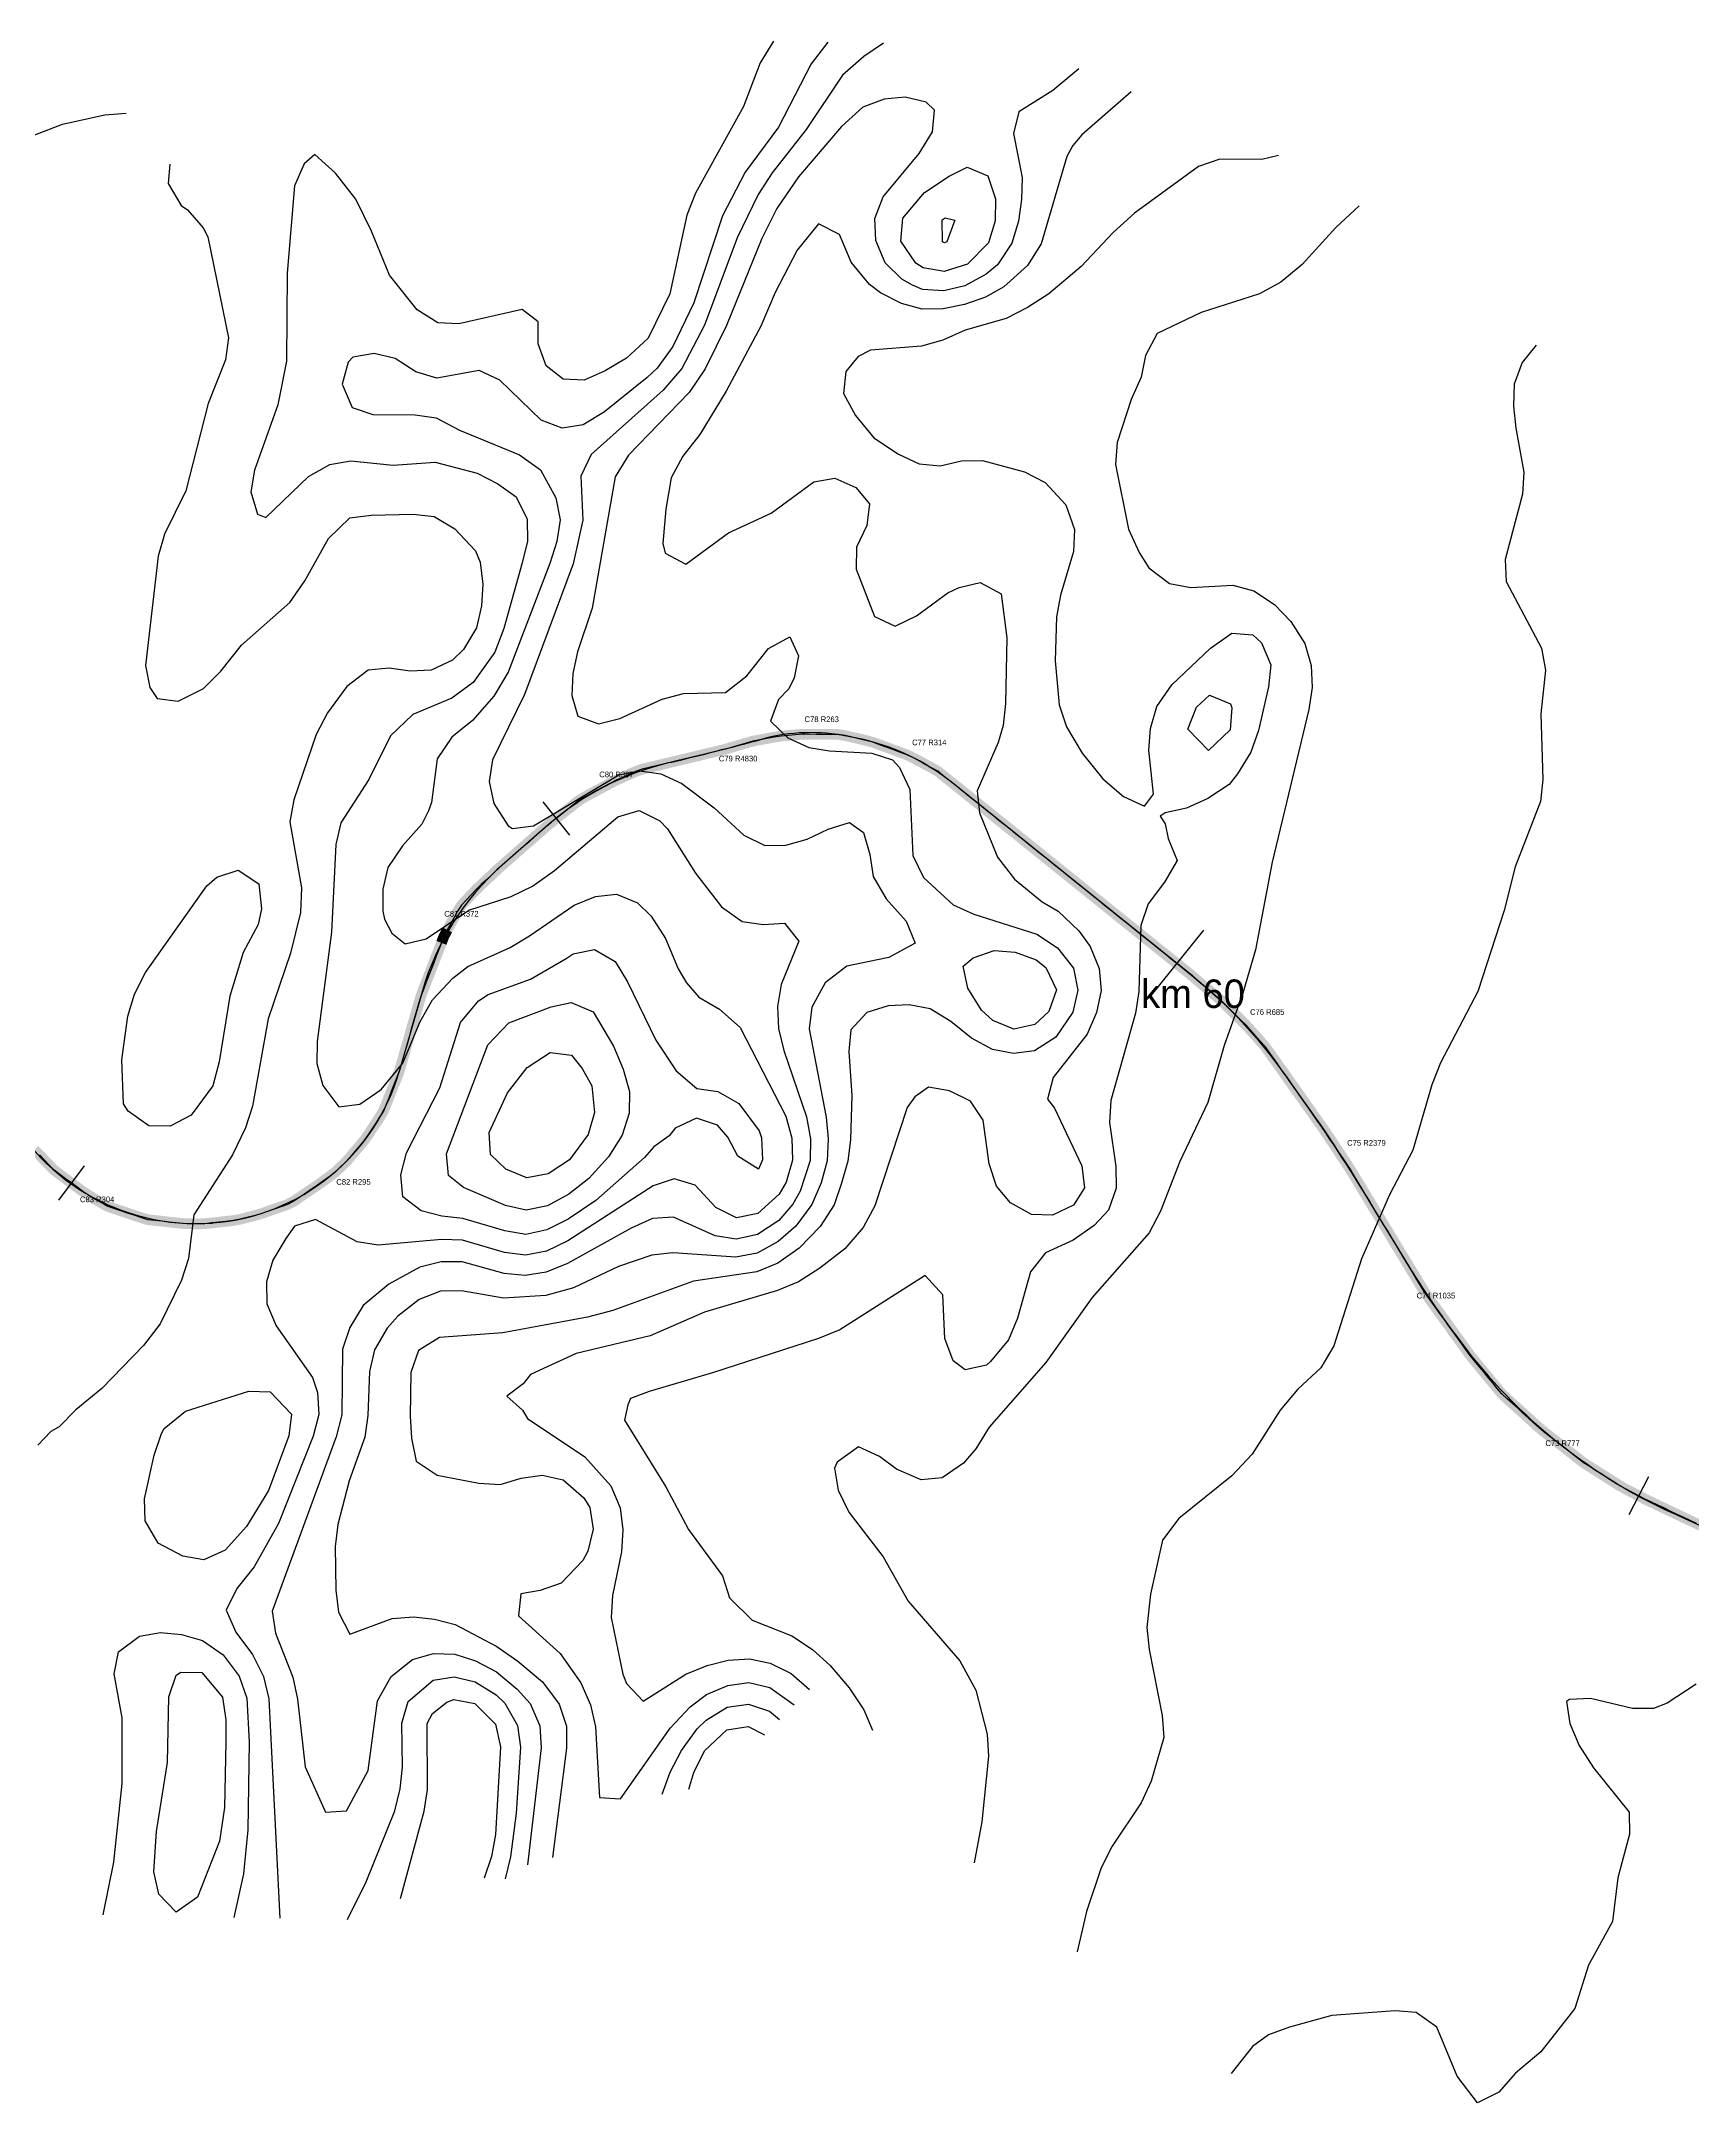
# Model space of a CAD drawing. Header units: metres. Extents: x 697254 to 930473, y 8023396 to 8227001.
# Drawn here: x 881011 to 883329, y 8054733 to 8057627 of the extents above; entities that cross this region are included whole.
import ezdxf

# ---------------------------------------------------------------- set-up
doc = ezdxf.new("R2010")
doc.units = ezdxf.units.M
for name, color, linetype in [('ALIGNMENT_FITTED', 4, 'Continuous'), ('CENTRELINE', 7, 'Continuous'), ('CHAINAGE', 7, 'Continuous'), ('CONTOUR_10M', 33, 'Continuous'), ('CONTOUR_INDEX_50M', 34, 'Continuous'), ('CURVE_LABELS', 4, 'Continuous'), ('GRADE_0-4', 3, 'Continuous'), ('GRADE_4-6', 2, 'Continuous'), ('GRADE_6-8', 30, 'Continuous')]:
    doc.layers.add(name, color=color, linetype=linetype)

msp = doc.modelspace()

# ---------------------------------------------------------------- linework, layer by layer
at = {"layer": 'ALIGNMENT_FITTED'}
for p, q in [((882155.7, 8056648.2), (882143.4, 8056650.7)), ((881893.9, 8056614.2), (881891.1, 8056613.5)), ((882626.9, 8056314), (882290.3, 8056585)), ((881721.9, 8056525.9), (881657.9, 8056469.8)), ((881546, 8056293.5), (881513.4, 8056180.5)), ((882783.5, 8056137.8), (882756.5, 8056176)), ((882931.4, 8055905.1), (882876.2, 8055996.3)), ((882994.6, 8055811.9), (882977.3, 8055835.8)), ((883971.7, 8055252.4), (883300.9, 8055560.1))]:
    msp.add_line(p, q, dxfattribs=at)
for centre, radius, start, end in [((880767.7, 8061310.6), 4829.6, -76.5157, -74.9399), ((882091, 8056392.7), 263.3, 78.5336, 105.0601), ((882093.3, 8056340.4), 314.1, 51.1549, 78.5336), ((881983.6, 8056227.6), 396.8, 103.4843, 131.2712), ((881903, 8056190.5), 371.6, 131.2712, 163.9148), ((882197.2, 8055780.4), 685, 35.274, 51.1549), ((881229.6, 8056262.3), 295.4, -85.7775, -16.0852), ((881228.9, 8056271.2), 304.4, -155.7734, -85.7775), ((880841.3, 8054763.9), 2379, 31.2002, 35.274), ((883817, 8056441.4), 1035.3, -148.7998, -144.1973), ((883625, 8056266.6), 777.3, -144.1973, -114.6406)]:
    msp.add_arc(centre, radius, start, end, dxfattribs=at)
at = {"layer": 'CENTRELINE'}
msp.add_polyline3d([(883334, 8055545.6, 1424.1), (883325, 8055549.9, 1423.5), (883315.9, 8055554.2, 1423), (883306.9, 8055558.5, 1422.6), (883297.8, 8055562.8, 1422.9), (883288.8, 8055567.1, 1423), (883279.7, 8055571.4, 1423.1), (883270.7, 8055575.7, 1423.3), (883261.6, 8055580, 1423.5), (883252.8, 8055584.6, 1423.6), (883243.9, 8055589.3, 1423.6), (883235, 8055593.9, 1423.5), (883226.3, 8055598.8, 1423.3), (883217.8, 8055604.2, 1423), (883209.4, 8055609.5, 1423.1), (883200.9, 8055614.9, 1423.2), (883192.4, 8055620.2, 1423.4), (883184, 8055625.6, 1423.4), (883175.5, 8055631, 1423.5), (883167.7, 8055637.1, 1423.4), (883159.8, 8055643.3, 1423.4), (883151.9, 8055649.5, 1423.4), (883144, 8055655.7, 1423.6), (883136.1, 8055661.8, 1423.9), (883128.2, 8055668, 1424), (883120.3, 8055674.2, 1424), (883112.7, 8055680.6, 1424), (883105.2, 8055687.3, 1424.2), (883097.8, 8055694, 1424.4), (883090.4, 8055700.8, 1424.4), (883083, 8055707.5, 1424.4), (883075.5, 8055714.2, 1424.5), (883068.1, 8055720.9, 1424.6), (883060.8, 8055727.7, 1424.8), (883054.4, 8055735.4, 1424.9), (883048, 8055743.2, 1425), (883041.7, 8055750.9, 1425.1), (883035.3, 8055758.6, 1425.2), (883028.9, 8055766.4, 1425.3), (883022.6, 8055774.1, 1425.4), (883016.2, 8055781.8, 1425.5), (883010.4, 8055790, 1425.7), (883004.5, 8055798.1, 1426), (882998.7, 8055806.2, 1426.2), (882992.8, 8055814.3, 1426.5), (882987, 8055822.5, 1426.7), (882981.1, 8055830.6, 1426.7), (882975.2, 8055838.7, 1426.8), (882969.4, 8055846.8, 1426.9), (882963.5, 8055854.9, 1427), (882957.7, 8055863.1, 1427.2), (882951.9, 8055871.3, 1427.5), (882946.8, 8055879.8, 1427.8), (882941.6, 8055888.4, 1428.1), (882936.4, 8055897, 1428.3), (882931.2, 8055905.5, 1428.4), (882926, 8055914.1, 1428.6), (882920.8, 8055922.7, 1428.8), (882915.6, 8055931.2, 1429), (882910.4, 8055939.8, 1429.2), (882905.3, 8055948.4, 1429.4), (882900.1, 8055956.9, 1429.6), (882894.9, 8055965.5, 1429.8), (882889.7, 8055974.1, 1430.1), (882884.5, 8055982.6, 1430.4), (882879.3, 8055991.2, 1430.4), (882874.1, 8055999.8, 1430.4), (882868.9, 8056008.3, 1430.5), (882863.8, 8056016.9, 1430.7), (882858.6, 8056025.5, 1431), (882853.4, 8056034, 1431.2), (882848.2, 8056042.6, 1431.4), (882842.8, 8056051, 1431.7), (882837.2, 8056059.4, 1432), (882831.7, 8056067.7, 1432.5), (882826.2, 8056076.1, 1432.9), (882820.7, 8056084.4, 1433.1), (882815.1, 8056092.8, 1433.3), (882809.5, 8056101, 1433.4), (882803.7, 8056109.2, 1433.6), (882797.9, 8056117.4, 1433.8), (882792.2, 8056125.6, 1434), (882786.4, 8056133.7, 1434.1), (882780.6, 8056141.9, 1434.5), (882774.8, 8056150.1, 1434.8), (882769, 8056158.3, 1435), (882763.2, 8056166.4, 1435.3), (882757.5, 8056174.6, 1435.7), (882751.7, 8056182.8, 1436), (882745.9, 8056191, 1436.4), (882740.1, 8056199.1, 1436.8), (882734.3, 8056207.3, 1437.1), (882728.5, 8056215.5, 1437.4), (882721.8, 8056222.9, 1437.9), (882715.2, 8056230.4, 1438.3), (882708.5, 8056237.9, 1438.8), (882701.8, 8056245.3, 1439.2), (882694.7, 8056252.4, 1439.6), (882687.6, 8056259.5, 1440), (882680.5, 8056266.5, 1440.5), (882673.4, 8056273.6, 1441), (882666.2, 8056280.5, 1441.5), (882658.5, 8056287, 1442), (882650.9, 8056293.4, 1442.5), (882643.2, 8056299.9, 1443), (882635.6, 8056306.4, 1443.5), (882628, 8056312.9, 1444.1), (882620.3, 8056319.3, 1444.9), (882612.5, 8056325.6, 1445.6), (882604.7, 8056331.8, 1446.1), (882596.9, 8056338.1, 1446.6), (882589.1, 8056344.4, 1447.1), (882581.3, 8056350.7, 1447.6), (882573.5, 8056357, 1448.2), (882565.7, 8056363.2, 1448.7), (882557.9, 8056369.5, 1449.2), (882550.1, 8056375.8, 1449.7), (882542.3, 8056382.1, 1450.3), (882534.5, 8056388.4, 1450.8), (882526.7, 8056394.6, 1451.4), (882518.9, 8056400.9, 1451.9), (882511.1, 8056407.2, 1452.4), (882503.3, 8056413.5, 1452.8), (882495.5, 8056419.8, 1453.2), (882487.7, 8056426, 1453.6), (882479.9, 8056432.3, 1454), (882472.1, 8056438.6, 1454.2), (882464.3, 8056444.9, 1454.5), (882456.5, 8056451.2, 1454.9), (882448.7, 8056457.5, 1455.2), (882440.9, 8056463.7, 1455.5), (882433.1, 8056470, 1455.7), (882425.3, 8056476.3, 1456), (882417.5, 8056482.6, 1456.2), (882409.7, 8056488.9, 1456.4), (882401.9, 8056495.1, 1456.7), (882394.1, 8056501.4, 1456.9), (882386.3, 8056507.7, 1457.2), (882378.5, 8056514, 1457.5), (882370.7, 8056520.3, 1457.8), (882362.9, 8056526.5, 1458), (882355.1, 8056532.8, 1458.3), (882347.3, 8056539.1, 1458.5), (882339.5, 8056545.4, 1458.9), (882331.7, 8056551.7, 1459.3), (882323.9, 8056557.9, 1459.6), (882316.1, 8056564.2, 1460), (882308.3, 8056570.5, 1460.5), (882300.5, 8056576.8, 1461.1), (882292.7, 8056583, 1461.7), (882284.8, 8056589.3, 1462.3), (882277, 8056595.5, 1462.8), (882269.2, 8056601.8, 1463.3), (882260.5, 8056606.8, 1464.3), (882251.7, 8056611.5, 1465.6), (882242.9, 8056616.2, 1466.6), (882234, 8056620.9, 1467.3), (882225, 8056625.2, 1467.7), (882215.6, 8056628.6, 1468.1), (882206.2, 8056632.1, 1468.3), (882196.8, 8056635.6, 1467.8), (882187.4, 8056639, 1467.4), (882178, 8056642.5, 1467.5), (882168.4, 8056645.1, 1467.6), (882158.6, 8056647.4, 1467.7), (882148.9, 8056649.6, 1467.8), (882139.1, 8056651.9, 1467.9), (882129.3, 8056653.4, 1468.1), (882119.2, 8056653.5, 1468.4), (882109.2, 8056653.6, 1468.5), (882099.2, 8056653.6, 1468.5), (882089.2, 8056653.7, 1468.6), (882079.2, 8056653.8, 1468.9), (882069.2, 8056652.9, 1469.3), (882059.2, 8056652, 1469.7), (882049.3, 8056651.1, 1469.8), (882039.4, 8056649.5, 1470), (882029.5, 8056647.7, 1470), (882019.7, 8056645.9, 1470.2), (882009.8, 8056644.1, 1470.3), (882000.2, 8056641.3, 1470.5), (881990.6, 8056638.5, 1471), (881981, 8056635.7, 1471.6), (881971.4, 8056632.9, 1472.2), (881961.7, 8056630.4, 1472.6), (881951.9, 8056628.1, 1473.1), (881942.2, 8056625.8, 1473.7), (881932.5, 8056623.4, 1474.3), (881922.7, 8056621.1, 1474.9), (881913, 8056618.8, 1475.5), (881903.2, 8056616.4, 1475.8), (881893.5, 8056614.1, 1476), (881883.8, 8056611.8, 1476.4), (881874, 8056609.4, 1477.2), (881864.3, 8056607.1, 1478.1), (881854.5, 8056604.7, 1479.1), (881845.2, 8056601.4, 1480.1), (881836, 8056597.3, 1480.8), (881826.9, 8056593.2, 1481.4), (881817.8, 8056589.1, 1481.5), (881808.8, 8056584.6, 1481.2), (881800, 8056579.8, 1480.9), (881791.2, 8056575.1, 1480.8), (881782.4, 8056570.3, 1480.7), (881773.6, 8056565.6, 1480.3), (881765, 8056560.4, 1479.6), (881757.2, 8056554.1, 1479.6), (881749.4, 8056547.9, 1479.9), (881741.5, 8056541.7, 1479.8), (881733.7, 8056535.5, 1479.3), (881725.8, 8056529.2, 1479.3), (881718.2, 8056522.7, 1479.7), (881710.7, 8056516.1, 1480.2), (881703.2, 8056509.5, 1480.4), (881695.7, 8056502.9, 1480.6), (881688.1, 8056496.3, 1480.7), (881680.6, 8056489.7, 1481.1), (881673.1, 8056483.1, 1481.5), (881665.6, 8056476.5, 1482.2), (881658, 8056469.9, 1482.9), (881650.5, 8056463.2, 1483.6), (881643.3, 8056456.3, 1484.5), (881636, 8056449.4, 1485.5), (881628.7, 8056442.6, 1486.4), (881621.5, 8056435.7, 1486.8), (881614.6, 8056428.4, 1487.6), (881607.7, 8056421.1, 1488.6), (881600.9, 8056413.8, 1489.2), (881595.4, 8056405.4, 1489.6), (881590.6, 8056396.7, 1489.5), (881585.8, 8056387.9, 1489), (881580.9, 8056379.1, 1488.5), (881576.3, 8056370.3, 1489), (881572.7, 8056360.9, 1490.2), (881569.1, 8056351.6, 1491.1), (881565.5, 8056342.3, 1491.9), (881561.9, 8056332.9, 1492.4), (881558.3, 8056323.6, 1492.7), (881554.7, 8056314.2, 1492.8), (881551, 8056304.9, 1493.7), (881547.4, 8056295.5, 1495.3), (881543.9, 8056286.2, 1496.8), (881541.1, 8056276.5, 1497.7), (881538.4, 8056266.9, 1497.8), (881535.6, 8056257.3, 1497.8), (881532.8, 8056247.7, 1497.8), (881530, 8056238.1, 1497.8), (881527.3, 8056228.4, 1497.9), (881524.5, 8056218.8, 1498), (881521.7, 8056209.2, 1498), (881519, 8056199.6, 1498.1), (881516.2, 8056190, 1498.5), (881513.4, 8056180.3, 1499), (881509.8, 8056171, 1499.4), (881506.1, 8056161.7, 1499.9), (881502.4, 8056152.4, 1500.4), (881498.7, 8056143.1, 1500.8), (881495, 8056133.8, 1501), (881491.2, 8056124.5, 1501.3), (881486, 8056116, 1501.8), (881480.5, 8056107.6, 1502.3), (881475, 8056099.3, 1502.6), (881469.5, 8056090.9, 1502.3), (881463.7, 8056082.8, 1501.9), (881457.2, 8056075.1, 1501.5), (881450.7, 8056067.5, 1501.3), (881444.3, 8056059.8, 1501.5), (881437.6, 8056052.4, 1501.5), (881430.3, 8056045.5, 1501.4), (881423.1, 8056038.6, 1501.4), (881415.2, 8056032.5, 1501.4), (881407.1, 8056026.6, 1501.3), (881398.9, 8056020.8, 1500.9), (881390.6, 8056015.2, 1500.7), (881382.3, 8056009.6, 1500.8), (881374, 8056003.9, 1500.7), (881365.8, 8055998.3, 1500.6), (881356.9, 8055993.7, 1501.2), (881347.5, 8055990.4, 1502), (881338, 8055987.1, 1502.7), (881328.6, 8055983.8, 1503.2), (881319.1, 8055980.4, 1503.7), (881309.5, 8055977.8, 1504.1), (881299.8, 8055975.3, 1504.8), (881290.1, 8055972.8, 1505.4), (881280.3, 8055971, 1506.2), (881270.3, 8055969.9, 1506.8), (881260.4, 8055968.8, 1507.5), (881250.4, 8055967.7, 1508.2), (881240.5, 8055966.6, 1508.8), (881230.5, 8055966.3, 1509.3), (881220.5, 8055966.6, 1509.8), (881210.5, 8055966.9, 1510.3), (881200.5, 8055967.9, 1510.7), (881190.5, 8055969, 1511.2), (881180.6, 8055970.1, 1511.5), (881170.6, 8055971.2, 1511.9), (881160.7, 8055972.3, 1512.2), (881151.1, 8055975.2, 1512.5), (881141.6, 8055978.4, 1513), (881132.1, 8055981.5, 1513.6), (881122.7, 8055984.7, 1514.5), (881113.2, 8055987.9, 1515.3), (881103.7, 8055991.2, 1515.9), (881095, 8055996.2, 1516.1), (881086.4, 8056001.3, 1516.1), (881077.7, 8056006.3, 1516), (881069.4, 8056011.9, 1515.8), (881061.4, 8056017.9, 1516.4), (881053.4, 8056023.8, 1516.8), (881045.3, 8056029.8, 1516.9), (881037.3, 8056035.8, 1516.8), (881029.3, 8056041.8, 1516.9), (881022.3, 8056048.9, 1517), (881015.4, 8056056.2, 1516.6), (881008.5, 8056063.4, 1515.9)], dxfattribs=at)
at = {"layer": 'CHAINAGE'}
for p, q in [((881715, 8056559), (881752.3, 8056512)), ((882642.3, 8056378.6), (882567, 8056285.1)), ((881071.3, 8056047.9), (881035.4, 8055999.8)), ((883266.7, 8055611.2), (883238.8, 8055558.1))]:
    msp.add_line(p, q, dxfattribs=at)
at = {"layer": 'CONTOUR_10M'}
for points, elevation in [([(882114.8, 8057625.2), (882091.7, 8057594.8), (882045.5, 8057506), (881998.8, 8057442.6), (881966.9, 8057381.6), (881926.7, 8057259.2), (881897.5, 8057198.2), (881875.3, 8057167.8), (881861.6, 8057154.6), (881801.6, 8057106.3), (881771.7, 8057088.3), (881742.1, 8057083.6), (881712.8, 8057094.5), (881654.8, 8057150.9), (881625.5, 8057164.5), (881566.2, 8057153.6), (881536.8, 8057162.5), (881507.6, 8057181.2), (881478.2, 8057188.4), (881448.6, 8057183), (881441.9, 8057176), (881433.5, 8057145.4), (881447.3, 8057112.2), (881476.6, 8057102.8), (881535.7, 8057102.3), (881565.1, 8057097.7), (881598.3, 8057080.7), (881682.3, 8057046.1), (881711.5, 8057024.9), (881733.2, 8056985.8), (881739.2, 8056954.9), (881734.8, 8056924.1), (881724.8, 8056893.5), (881666.2, 8056740.7), (881646.4, 8056707), (881616.2, 8056672.9), (881587.5, 8056649.8), (881566.8, 8056619.4), (881558.7, 8056558), (881554.7, 8056546.1), (881545.4, 8056527.4), (881517.9, 8056497.2), (881497.6, 8056466.8), (881490.3, 8056436.1), (881490.7, 8056405.3), (881492.8, 8056394.3), (881503.1, 8056374.3), (881521.6, 8056359.6), (881551.3, 8056366.5), (881611.1, 8056406.8), (881670.6, 8056425.9), (881700.4, 8056440.6), (881731.2, 8056462.3), (881820.4, 8056538), (881850.1, 8056546.8), (881879.4, 8056532.1), (881890.1, 8056520.9), (881929.3, 8056458.6), (881965.7, 8056411.7), (881994.9, 8056390.9), (882024.3, 8056386.9), (882053.9, 8056388.5), (882074.2, 8056363.5), (882049.4, 8056302.4), (882044.1, 8056271.7), (882045.8, 8056240.8), (882053.3, 8056209.9), (882084.9, 8056116.9), (882090.5, 8056086), (882090.1, 8056055.2), (882076.3, 8056012.2), (882066, 8055994.1), (882046, 8055971), (882016.1, 8055951.3), (881986.4, 8055945), (881956.9, 8055949.4), (881898.4, 8055975.8), (881868.8, 8055973.8), (881839, 8055960.4), (881749.4, 8055910.7), (881719.7, 8055898.5), (881690, 8055893.9), (881660.6, 8055896.7), (881601.8, 8055912.9), (881572.3, 8055913.1), (881542.6, 8055905.6), (881498.8, 8055881.7), (881463, 8055851.6), (881444.2, 8055821.1), (881433.8, 8055790.6), (881432.8, 8055698.2), (881425, 8055667.6), (881335.4, 8055422.9), (881340, 8055392), (881364.2, 8055330), (881370.6, 8055299.1), (881381.6, 8055204), (881409.9, 8055140.5), (881439.5, 8055142.4), (881470.1, 8055198.9), (881483, 8055297), (881502.2, 8055330.8), (881532.1, 8055354.9), (881561.8, 8055363.4), (881591.4, 8055362.2), (881620.7, 8055353), (881650, 8055337.6), (881679, 8055313.3), (881697.3, 8055292.9), (881710.9, 8055261.8), (881712.9, 8055231), (881693.7, 8055066.8)], 1490), ([(882193.1, 8057623.7), (882165.6, 8057605.2), (882135.5, 8057578.8), (882084.7, 8057502.6), (882036.9, 8057441.9), (882017.3, 8057411.5), (881987.5, 8057350.4), (881941.8, 8057228.1), (881910.1, 8057167.2), (881883.9, 8057136.9), (881782.9, 8057046.4), (881768.5, 8057015.9), (881771, 8056954.3), (881757.7, 8056892.9), (881689.4, 8056709.5), (881644.3, 8056617.9), (881639.9, 8056587.2), (881646.2, 8056556.3), (881666.4, 8056525.2), (881672.4, 8056521.2), (881702, 8056525.3), (881821.5, 8056596.7), (881851.2, 8056602.2), (881880.6, 8056598.1), (881909.9, 8056584.5), (881955.6, 8056550.5), (881997.1, 8056512.2), (882026.4, 8056497.7), (882056, 8056498.2), (882085.7, 8056506.6), (882115.5, 8056520.5), (882145.2, 8056529.9), (882164.9, 8056515.7), (882173.9, 8056484.7), (882178.7, 8056453.9), (882196.7, 8056422.7), (882225, 8056391.4), (882237.5, 8056360.4), (882200.7, 8056340.4), (882141.4, 8056328.2), (882111.4, 8056304.8), (882092.3, 8056270.7), (882088.7, 8056240), (882112.7, 8056116.4), (882115.5, 8056085.6), (882113.8, 8056054.8), (882105.5, 8056024.2), (882092.7, 8055993.6), (882070.1, 8055963.2), (882045.4, 8055941.6), (882015.6, 8055925.5), (881985.9, 8055919.6), (881897.4, 8055925.6), (881867.8, 8055922.7), (881821.4, 8055906.4), (881758.2, 8055876.8), (881719.1, 8055865.8), (881659.9, 8055862), (881601, 8055872.6), (881571.5, 8055872), (881541.7, 8055860.3), (881511.7, 8055837), (881496.5, 8055820.2), (881479, 8055789.7), (881471.6, 8055759), (881469.6, 8055697.5), (881465.1, 8055666.8), (881443.2, 8055605.6), (881427.3, 8055544.3), (881423.8, 8055513.6), (881424.3, 8055452), (881428.2, 8055421.2), (881444.2, 8055390.3), (881503.7, 8055412.3), (881533.3, 8055414.6), (881562.8, 8055411.5), (881592.1, 8055403.8), (881650.6, 8055373.2), (881679.8, 8055352.6), (881714.4, 8055323.4), (881737.7, 8055292.3), (881748.1, 8055261.1), (881748.1, 8055230.3), (881728.6, 8055076.8)], 1480), ([(882467, 8057587.7), (882430.5, 8057557.5), (882383.1, 8057527.7), (882375.3, 8057497.1), (882387.5, 8057435.2), (882386.9, 8057404.5), (882382.4, 8057373.8), (882372.9, 8057343.1), (882352.9, 8057312.7), (882337, 8057299.7), (882307.2, 8057283.4), (882277.5, 8057276.3), (882248, 8057278.3), (882233.8, 8057284.2), (882218.7, 8057292.6), (882195.4, 8057315.7), (882182.2, 8057346.8), (882181.1, 8057377.6), (882192.5, 8057408.1), (882243.2, 8057468.8), (882261.9, 8057499.2), (882264.4, 8057530), (882253, 8057541.2), (882223.6, 8057548.1), (882194, 8057545.4), (882164.2, 8057533.9), (882134.2, 8057506.9), (882073.7, 8057436.3), (882043.4, 8057391.9), (882022.3, 8057349.8), (881972.7, 8057227.6), (881942.9, 8057166.5), (881920.3, 8057133.3), (881835.4, 8057045.4), (881816.4, 8057015), (881784, 8056830.8), (881763.8, 8056769.6), (881757, 8056739), (881755.7, 8056708.2), (881764, 8056679.1), (881793.3, 8056668.4), (881823, 8056676), (881882.6, 8056702.8), (881912.3, 8056711.1), (881971.4, 8056712.3), (882001.4, 8056735.8), (882031.6, 8056774), (882061.5, 8056790.5), (882073.8, 8056763.8), (882067.5, 8056733.1), (882060.1, 8056717.3), (882045.6, 8056702.7), (882034.5, 8056672.1), (882058.8, 8056648.6), (882088.1, 8056635.3), (882117.5, 8056630.5), (882176.6, 8056627.3), (882205.9, 8056617.6), (882215.3, 8056607.1), (882230, 8056576.1), (882234.4, 8056483.6), (882249, 8056452.5), (882290.7, 8056414.5), (882320, 8056401.2), (882408.1, 8056372.9), (882437.2, 8056354.1), (882459.8, 8056325.4), (882465.9, 8056294.5), (882458.8, 8056263.8), (882434.9, 8056228.7), (882405, 8056209.4), (882375.3, 8056205.4), (882345.9, 8056211.3), (882316.7, 8056227), (882287.6, 8056250.4), (882258.4, 8056268.4), (882228.9, 8056273.8), (882199.4, 8056272.4), (882169.7, 8056263.3), (882147.4, 8056238.9), (882144.6, 8056208.2), (882148.7, 8056146.5), (882146.8, 8056085), (882142.8, 8056054.2), (882134.3, 8056023.6), (882123.8, 8055993), (882104, 8055962.6), (882074.5, 8055932.4), (882044.8, 8055911.1), (882015.1, 8055898.9), (881926.2, 8055885.9), (881813.1, 8055845), (881777.6, 8055835.6), (881659, 8055813.5), (881570.2, 8055806.8), (881540.7, 8055788.5), (881529.6, 8055757.9), (881529, 8055696.4), (881530.9, 8055665.5), (881537.4, 8055633.3), (881566.6, 8055613.8), (881625.4, 8055602.3), (881654.9, 8055600.4), (881684.7, 8055609.3), (881714.3, 8055613.8), (881743.7, 8055607), (881772.7, 8055582), (881780.9, 8055568.4), (881785.8, 8055537.6), (881778.3, 8055506.9), (881771.1, 8055494), (881740.9, 8055462.2), (881711.2, 8055451.8), (881683.9, 8055447.1), (881680.8, 8055416.4), (881739.1, 8055363.1), (881768.5, 8055322.3), (881782.1, 8055291.3), (881788.9, 8055260.4), (881794.3, 8055161), (881823.8, 8055159.5), (881893.5, 8055258.4), (881921.6, 8055288.6), (881944.7, 8055305.9), (881974.5, 8055318.3), (882004.1, 8055322.4), (882033.5, 8055315.7), (882067.5, 8055291)], 1470), ([(882540.6, 8057555.5), (882471.2, 8057495.2), (882458.6, 8057480.3), (882450.5, 8057464.8), (882414.3, 8057342.4), (882395, 8057311.9), (882361.9, 8057281.8), (882336.4, 8057267.4), (882306.7, 8057256.9), (882277, 8057250.9), (882247.5, 8057250.7), (882218.1, 8057258.4), (882188.8, 8057273.6), (882173.5, 8057285.3), (882147.6, 8057316.6), (882131.3, 8057355.2), (882102, 8057370.4), (882071.8, 8057333.2), (882041.1, 8057274.1), (882021, 8057226.6), (881972.5, 8057135.2), (881935.4, 8057074.3), (881911.4, 8057044), (881895.2, 8057013.5), (881887.7, 8056969.8), (881883.6, 8056921.3), (881886.5, 8056907.8), (881915.7, 8056892.3), (881975.6, 8056936.3), (882035.3, 8056964), (882095.2, 8057007.9), (882124.8, 8057013.4), (882154.1, 8057000.2), (882173.5, 8056977.4), (882169.7, 8056946.7), (882155, 8056916.2), (882154.6, 8056885.4), (882180.2, 8056818.9), (882209.5, 8056805.7), (882239.3, 8056820), (882283.1, 8056852.2), (882299.1, 8056859.9), (882328.8, 8056867), (882358, 8056850.8), (882366.1, 8056789), (882364.4, 8056696.7), (882360.8, 8056665.9), (882354.1, 8056642.2), (882324.7, 8056574.3), (882327.6, 8056543.4), (882353.2, 8056481.3), (882376.9, 8056450.1), (882415.9, 8056418.6), (882438.2, 8056405.3), (882467.2, 8056377.7), (882483.2, 8056355.7), (882495.5, 8056324.7), (882498.5, 8056293.8), (882492.1, 8056263.2), (882478.8, 8056232.6), (882431.1, 8056171.9), (882423.3, 8056141.3), (882433, 8056128.8), (882471.4, 8056048), (882475.1, 8056017.1), (882459.9, 8055992.6), (882430.1, 8055978.6), (882400.6, 8055979.5), (882371.4, 8055995.8), (882351.8, 8056019.5), (882341.1, 8056050.5), (882333, 8056112.2), (882315, 8056138.8), (882285.7, 8056153.3), (882256.3, 8056158.4), (882237.2, 8056144.8), (882226.2, 8056129.6), (882181, 8055991.9), (882164.3, 8055961.5), (882139, 8055931.2), (882103.8, 8055904), (882073.9, 8055885), (882044.1, 8055872.7), (881942, 8055842.5), (881865.7, 8055809.1), (881762, 8055784.3), (881697.9, 8055754.8), (881687.2, 8055742), (881664.7, 8055724.6), (881686.5, 8055704.9), (881693.6, 8055693.3), (881773.8, 8055639.6), (881810.6, 8055598.7), (881823.4, 8055567.6), (881827.3, 8055536.8), (881825.6, 8055506), (881812.7, 8055444.7), (881811, 8055413.9), (881827.1, 8055334.2), (881832.6, 8055321.1), (881856, 8055296.6), (881915.7, 8055334.1), (881945.5, 8055346.4), (881975.2, 8055354), (882004.8, 8055355.7), (882034.2, 8055349.6), (882063.4, 8055335.3), (882089.2, 8055312.7)], 1460), ([(880981.7, 8057487.2), (881041.2, 8057510.2), (881100.6, 8057523.4), (881130.1, 8057525.5)], 1510), ([(881191.5, 8057454), (881189.3, 8057427.1), (881207.4, 8057396), (881216.2, 8057390.1), (881238.3, 8057364.6), (881245, 8057352), (881273.7, 8057210), (881269.7, 8057179.3), (881245.5, 8057118.2), (881214.1, 8056995.6), (881183.9, 8056934.6), (881175.2, 8056903.9), (881157.5, 8056750.3), (881163.6, 8056719.4), (881173.7, 8056704), (881203.1, 8056700.3), (881238.7, 8056718), (881263, 8056742.1), (881292, 8056778.6), (881359.8, 8056838.9), (881381.2, 8056869.3), (881414.2, 8056928.5), (881444.3, 8056957.4), (881473.9, 8056961.5), (881533, 8056962.7), (881562.5, 8056959.6), (881591.7, 8056942.3), (881620.7, 8056911.2), (881626.9, 8056895.4), (881631, 8056864.5), (881628.9, 8056833.8), (881621.8, 8056803.1), (881603.5, 8056772.7), (881588.2, 8056757.8), (881558.4, 8056743.5), (881528.9, 8056742.2), (881499.4, 8056746.6), (881469.8, 8056743.9), (881439.9, 8056720.8), (881412.9, 8056683.9), (881396.9, 8056653.4), (881365.5, 8056561.6), (881360.1, 8056530.9), (881376.4, 8056438.3), (881374.8, 8056403.6), (881361, 8056346.2), (881329.4, 8056254.4), (881307.6, 8056131.7), (881297.8, 8056101), (881279.7, 8056063.1), (881225.5, 8055979.2), (881218, 8055917.8), (881208.1, 8055887.2), (881177.9, 8055826.2), (881154.5, 8055795.8), (881096.3, 8055735.3), (881059.5, 8055705.3), (881036.2, 8055681.5), (881024.8, 8055675.1), (881006.2, 8055655.7)], 1510), ([(882285.2, 8057437.2), (882310.3, 8057449.7), (882339.6, 8057437.6), (882350.1, 8057405.2), (882349.7, 8057374.4), (882340.2, 8057343.8), (882310.8, 8057313.5), (882278, 8057303.4), (882248.6, 8057308.4), (882238.5, 8057314.9), (882217.5, 8057346.1), (882220.3, 8057378.1), (882250.6, 8057414.2), (882285.2, 8057437.2)], 1480), ([(882860.6, 8057395.5), (882827.6, 8057365.3), (882780.4, 8057313.2), (882750.4, 8057288.5), (882720.5, 8057271.9), (882638.6, 8057245.7), (882577, 8057216.1), (882560.9, 8057185.6), (882554.8, 8057154.9), (882540.5, 8057123.6), (882521.1, 8057063.2), (882518.7, 8057032.5), (882537, 8056941.8), (882552, 8056908.7), (882565.5, 8056887.4), (882594.6, 8056865.3), (882624.1, 8056859.6), (882683.2, 8056862.8), (882712.6, 8056854.9), (882741.8, 8056836), (882764.6, 8056812.2), (882784.3, 8056781.1), (882793.2, 8056750.1), (882794.6, 8056719.3), (882790, 8056688.6), (882738.6, 8056474), (882715, 8056351.3), (882697.4, 8056290.1), (882670.9, 8056217), (882648.3, 8056137), (882608.8, 8056054), (882581.8, 8055984.3), (882566, 8055953.8), (882486, 8055863), (882421, 8055771.8), (882341.1, 8055681), (882322.7, 8055650.5), (882305.4, 8055630.4), (882275.4, 8055610), (882245.8, 8055607.1), (882211.1, 8055621.9), (882187.4, 8055639.8), (882158.1, 8055653.3), (882128.1, 8055631.7), (882124.2, 8055623.5), (882129.4, 8055592.6), (882144.4, 8055561.5), (882192.7, 8055499), (882227.6, 8055436.8), (882300.1, 8055352.9), (882322.6, 8055311.8), (882338.3, 8055249.9), (882340.3, 8055219.1), (882331, 8055126.9), (882320.3, 8055069.6)], 1440), ([(882275.3, 8057375.8), (882279.4, 8057378.9), (882293, 8057375.4), (882282, 8057344.9), (882278.8, 8057343.6), (882275.8, 8057345), (882275.3, 8057375.8)], 1490), ([(883109.1, 8057199.8), (883089.3, 8057175.6), (883078, 8057145), (883077.1, 8057114.2), (883080.3, 8057083.4), (883091.8, 8057021.6), (883089.8, 8056990.8), (883065.4, 8056898.9), (883066.6, 8056868.1), (883116.4, 8056774.8), (883122.2, 8056743.9), (883115.4, 8056682.4), (883118.2, 8056590), (883114.9, 8056559.3), (883079.6, 8056467.5), (883063.8, 8056406.3), (883026.9, 8056292.6), (882974.6, 8056192.4), (882962.7, 8056161.8), (882935.9, 8056070), (882903.3, 8056007.4), (882864, 8055917.4), (882824.9, 8055795), (882806.7, 8055764.5), (882774.3, 8055734.3), (882749.8, 8055704.8), (882710.3, 8055643.2), (882681.8, 8055612.9), (882607.6, 8055552.8), (882584.6, 8055522.4), (882567.7, 8055446.5), (882562.8, 8055399.6), (882565.9, 8055368.8), (882584.3, 8055276.1), (882586.3, 8055245.2), (882568.5, 8055184), (882554.8, 8055153.5), (882513.7, 8055092.7), (882498.3, 8055062.2), (882477.9, 8055001), (882464.9, 8054944.5)], 1430), ([(882632.1, 8056691.6), (882650.7, 8056708.6), (882680.1, 8056696.3), (882681.7, 8056690.7), (882679.3, 8056659.9), (882649.3, 8056630.8), (882620.2, 8056661), (882632.1, 8056691.6)], 1460), ([(881243.6, 8056440.8), (881257.5, 8056452.9), (881287.3, 8056463), (881316.5, 8056443.9), (881320.3, 8056408.5), (881315.4, 8056386.9), (881294.6, 8056347.4), (881275.9, 8056286.2), (881260.7, 8056194.1), (881252, 8056160.1), (881221.7, 8056118.8), (881191.9, 8056103.8), (881162.3, 8056103.9), (881133.2, 8056124.8), (881126.6, 8056135.1), (881124.1, 8056196.7), (881132.7, 8056258.1), (881141.8, 8056288.7), (881157.5, 8056319.2), (881243.6, 8056440.8)], 1520), ([(881747.9, 8056338.9), (881757.7, 8056345.4), (881787.3, 8056351.6), (881816.6, 8056334.8), (881833.6, 8056306.4), (881873.5, 8056224.3), (881902.3, 8056181.4), (881931.3, 8056156.6), (881960.8, 8056152.4), (881990, 8056135.5), (882018.8, 8056096.8), (882022, 8056087.3), (882023.1, 8056056.5), (882017.8, 8056043), (881988.6, 8056061.3), (881974.7, 8056088.2), (881959.9, 8056104.9), (881930.5, 8056114.6), (881900.7, 8056100.7), (881892.5, 8056089.8), (881870.7, 8056074.4), (881857.9, 8056059.6), (881789.3, 8055999.4), (881750.6, 8055973), (881720.8, 8055957.9), (881691.1, 8055951.5), (881661.7, 8055956.6), (881602.9, 8055974.1), (881573.5, 8055977.4), (881544.1, 8055984.9), (881518.5, 8056004.5), (881515.7, 8056035.3), (881523.7, 8056066), (881570.3, 8056157.5), (881599.6, 8056249.3), (881624.6, 8056279.6), (881638.4, 8056288.5), (881697.9, 8056309.7), (881747.9, 8056338.9)], 1510), ([(882304.8, 8056328.3), (882318.8, 8056340.1), (882348.5, 8056350.2), (882378, 8056348), (882407.4, 8056337), (882421, 8056326.1), (882435.8, 8056295), (882425.2, 8056264.4), (882405.6, 8056246.1), (882376, 8056239.8), (882346.7, 8056251.9), (882330.5, 8056266.2), (882311.5, 8056297.4), (882304.8, 8056328.3)], 1480), ([(881754.9, 8056277.1), (881785.7, 8056264.2), (881814.3, 8056215.8), (881827.9, 8056183.4), (881836.4, 8056152.4), (881836.3, 8056121.6), (881826.4, 8056091), (881807.3, 8056060.6), (881779.7, 8056030.3), (881751.3, 8056008.2), (881721.4, 8055991.9), (881691.8, 8055985.7), (881662.4, 8055992.1), (881603.8, 8056017.6), (881582.6, 8056034.1), (881579.8, 8056064.9), (881638, 8056217.8), (881667.2, 8056248.8), (881726.7, 8056271), (881754.9, 8056277.1)], 1520), ([(881693.2, 8056185.9), (881725.5, 8056206.9), (881755, 8056203.4), (881770.3, 8056184.5), (881783.7, 8056160), (881787.3, 8056122.6), (881778.4, 8056091.9), (881752.2, 8056056.2), (881722.3, 8056036.8), (881692.6, 8056031.2), (881663.3, 8056043.2), (881641.5, 8056063.7), (881639.9, 8056094.6), (881665.4, 8056150.4), (881693.2, 8056185.9)], 1530), ([(881302.5, 8055731.5), (881332.5, 8055730.5), (881362.5, 8055699.5), (881358.4, 8055668.8), (881329.9, 8055592.1), (881299.4, 8055541.7), (881269.2, 8055508.5), (881239.4, 8055494.9), (881210, 8055500), (881175.1, 8055518.3), (881157.2, 8055549.5), (881155.9, 8055580.3), (881169.6, 8055641.6), (881179.9, 8055672.2), (881183.8, 8055679.3), (881213.8, 8055703.5), (881302.5, 8055731.5)], 1510), ([(881098, 8054996.3), (881113.2, 8055070.5), (881124.9, 8055180.6), (881124.6, 8055272.9), (881113.6, 8055334.7), (881119.7, 8055365.4), (881148.8, 8055387.6), (881178.4, 8055392.8), (881207.9, 8055390.2), (881237.3, 8055381.6), (881266.4, 8055361.4), (881289.1, 8055331.4), (881299.5, 8055300.4), (881302.7, 8055238.8), (881300.9, 8055115.7), (881294.8, 8055054.2), (881281.3, 8054992.9)], 1510), ([(881200.3, 8055333.1), (881206.9, 8055337.3), (881236.4, 8055336.7), (881265.3, 8055302.2), (881270.1, 8055270.2), (881270.4, 8055239.4), (881268.2, 8055147.1), (881261.5, 8055099.8), (881230.5, 8055021.2), (881200.5, 8055000.3), (881176, 8055025.6), (881169.3, 8055056.6), (881173.1, 8055113.2), (881188.1, 8055210.2), (881190.2, 8055302.5), (881200.3, 8055333.1)], 1520), ([(883333.3, 8055320.2), (883292.6, 8055293.4), (883273.6, 8055286), (883244, 8055286), (883185.2, 8055300), (883155.7, 8055298.9), (883151.6, 8055296.1), (883156.2, 8055265.2), (883169.3, 8055234.2), (883189.4, 8055203), (883239.6, 8055140.4), (883240.1, 8055109.6), (883223.3, 8055048.4), (883216.1, 8054986.9), (883182.5, 8054926), (883163.3, 8054864.8), (883115.5, 8054804.1), (883079.7, 8054774), (883056.6, 8054747.5), (883026.7, 8054732.6), (882997.9, 8054769.9), (882969.7, 8054838.6), (882940.5, 8054859.4), (882911, 8054861.6), (882822.3, 8054855), (882762.9, 8054838.8), (882733.2, 8054828.2), (882710.9, 8054811.8), (882680.7, 8054773.6)], 1420), ([(881515.4, 8055019.2), (881548.3, 8055141.8), (881553.2, 8055172.5), (881552.8, 8055264.8), (881560.2, 8055278.9), (881580.4, 8055295.1), (881590.2, 8055298.6), (881619.6, 8055293.3), (881648.6, 8055264), (881655.8, 8055232.1), (881648.4, 8055109.1), (881643, 8055078.4), (881632.8, 8055047.8)], 1510), ([(881882.6, 8055165.7), (881893.7, 8055196.8), (881909.5, 8055227.3), (881931.4, 8055257.7), (881944.1, 8055269.9), (881973.9, 8055287.8), (882003.6, 8055292.3), (882032.9, 8055282.4), (882047.3, 8055270.7)], 1480), ([(881919.7, 8055172.8), (881926.8, 8055196.2), (881941.8, 8055226.7), (881973.3, 8055256.2), (882003, 8055260.8), (882025.9, 8055249.3)], 1490)]:
    msp.add_lwpolyline(points, dxfattribs=dict(at, elevation=elevation))
at = {"layer": 'CONTOUR_INDEX_50M'}
for points, elevation in [([(882038.8, 8057626.6), (882020.2, 8057596.2), (881996.8, 8057535), (881929.2, 8057413.1), (881917.1, 8057382.6), (881893.4, 8057272), (881862.7, 8057209.8), (881832.6, 8057181.6), (881802.7, 8057164), (881772.9, 8057150.9), (881743.4, 8057152.3), (881719.8, 8057170.8), (881708.5, 8057201.8), (881708.4, 8057232.6), (881686.2, 8057250.2), (881597.2, 8057229.9), (881567.7, 8057231.2), (881538.5, 8057249.7), (881499.8, 8057298.1), (881474.7, 8057360.2), (881452.8, 8057404.9), (881423.9, 8057441.6), (881394.9, 8057467.8), (881380, 8057454.3), (881366.3, 8057423.8), (881356.3, 8057300.8), (881355.5, 8057177.7), (881343.2, 8057116.3), (881310.2, 8057024.6), (881305.1, 8056993.9), (881314.6, 8056962.9), (881326.2, 8056957.8), (881386.3, 8057015.4), (881416.2, 8057032.4), (881445.8, 8057037.5), (881504.8, 8057031.7), (881564, 8057035.7), (881622.8, 8057020.4), (881652, 8057005.4), (881677.5, 8056986.8), (881693.1, 8056955.7), (881693.3, 8056924.9), (881686, 8056894.3), (881660.1, 8056802.4), (881647.5, 8056769), (881617.2, 8056726.6), (881587.2, 8056704.6), (881532.4, 8056681.6), (881501.3, 8056651.4), (881471, 8056590.4), (881431.5, 8056529.6), (881424.3, 8056498.9), (881418.3, 8056375.9), (881398.3, 8056222.3), (881398.1, 8056191.5), (881406.1, 8056160.6), (881428.7, 8056130.9), (881458.3, 8056134.5), (881488.2, 8056154.9), (881518.5, 8056192), (881543.1, 8056250.4), (881560.3, 8056280.8), (881588.8, 8056311.1), (881609.6, 8056327.9), (881669.2, 8056354.6), (881696.4, 8056370.6), (881759, 8056414), (881788.7, 8056425.9), (881818.3, 8056429.1), (881847.7, 8056417.3), (881866.8, 8056398.2), (881887.1, 8056367), (881905, 8056324.3), (881916.8, 8056304.9), (881933.8, 8056284.6), (881963, 8056267.7), (881992, 8056242.2), (882055.8, 8056117.5), (882064.3, 8056086.5), (882065.2, 8056055.7), (882056.4, 8056025.1), (882046.7, 8056008.1), (882016.6, 8055981.1), (881987, 8055975.1), (881957.7, 8055989.6), (881928.8, 8056020.9), (881899.4, 8056029.4), (881869.7, 8056020), (881750, 8055942.4), (881720.2, 8055928.1), (881690.6, 8055922.3), (881661.1, 8055926.4), (881602.4, 8055943.7), (881572.9, 8055944.5), (881484.1, 8055936.4), (881454.6, 8055941.2), (881396.1, 8055972.4), (881366.4, 8055963), (881354.4, 8055946), (881335.9, 8055915.6), (881327.3, 8055884.9), (881327.6, 8055854.1), (881340.7, 8055823.1), (881392, 8055750.8), (881398.9, 8055729.6), (881400.5, 8055698.8), (881392.8, 8055668.2), (881344.2, 8055545.9), (881309.9, 8055485), (881285.7, 8055454.6), (881270.7, 8055424.1), (881284, 8055393.1), (881307.6, 8055361.9), (881323.2, 8055330.8), (881330.7, 8055299.8), (881345.9, 8054991.6)], 1500), ([(882747.2, 8057466), (882724.1, 8057460.4), (882665, 8057460.9), (882635.3, 8057450.7), (882545.4, 8057385.1), (882515.4, 8057358.3), (882470.6, 8057310.5), (882425.1, 8057271.8), (882395.2, 8057252.6), (882365.4, 8057237.6), (882307.8, 8057221.2), (882276.2, 8057207), (882246.5, 8057198.7), (882174.8, 8057192.9), (882157.6, 8057183.8), (882140.4, 8057162.8), (882137, 8057132.1), (882153.8, 8057101), (882179.3, 8057069.7), (882214.1, 8057046.7), (882243.3, 8057033.4), (882272.8, 8057030.7), (882302.5, 8057037.5), (882332.1, 8057037.8), (882390.8, 8057022.3), (882420.1, 8057007), (882449, 8056975.8), (882461.3, 8056941.2), (882459.7, 8056910.4), (882441.5, 8056849.2), (882435.7, 8056818.5), (882434, 8056756.9), (882439.7, 8056695.2), (882449.9, 8056664.3), (882472, 8056627.1), (882500.8, 8056591.1), (882529.9, 8056566.2), (882559.2, 8056553), (882571.9, 8056569.6), (882565.3, 8056631.3), (882567.8, 8056662), (882576.8, 8056692.6), (882597.5, 8056723), (882652, 8056774.8), (882681.9, 8056795.7), (882711.4, 8056793.4), (882723.6, 8056782.2), (882736.6, 8056751.2), (882733.2, 8056720.5), (882719.5, 8056659.1), (882708.3, 8056628.6), (882689.7, 8056598.1), (882677.9, 8056583.4), (882648, 8056563.5), (882618.2, 8056549.9), (882588.5, 8056543.5), (882581.2, 8056538.6), (882588.2, 8056528.1), (882592.3, 8056507.6), (882605, 8056476.6), (882587.5, 8056446.1), (882564.3, 8056415.8), (882554.2, 8056385.2), (882551.2, 8056292.8), (882546.8, 8056262.1), (882511.9, 8056139.6), (882510.3, 8056108.9), (882519.3, 8056047.1), (882519.6, 8056016.3), (882508.9, 8055985.7), (882488.9, 8055964.3), (882459, 8055943.6), (882420.4, 8055925.8), (882399.1, 8055899), (882381, 8055834.2), (882368.4, 8055803.6), (882343.1, 8055773.3), (882337.5, 8055768.1), (882307.8, 8055761.5), (882291, 8055774.3), (882278.9, 8055805.3), (882276.5, 8055867), (882251.3, 8055893.7), (882131.7, 8055817.6), (882101.9, 8055805.4), (881953.3, 8055757.3), (881864.2, 8055731.2), (881838, 8055721.3), (881834.3, 8055712.6), (881829.5, 8055690.7), (881887.4, 8055597.2), (881919.6, 8055537.3), (881966.9, 8055472.5), (881976.8, 8055441.3), (882008.7, 8055410.2), (882064.5, 8055388.2), (882093.6, 8055369), (882118, 8055346.5), (882145, 8055315.2), (882165.5, 8055284), (882177.4, 8055255.8)], 1450), ([(881441, 8054989.8), (881467.2, 8055042.6), (881507.2, 8055142.5), (881514.8, 8055173.2), (881517.9, 8055203.9), (881517.2, 8055265.5), (881526.2, 8055296.1), (881561.1, 8055326), (881590.8, 8055330.6), (881620.2, 8055323.7), (881649.4, 8055305.3), (881661.5, 8055293.6), (881679.4, 8055262.4), (881683.8, 8055231.6), (881677.7, 8055139.3), (881669.6, 8055077.9), (881662.2, 8055047.2)], 1500)]:
    msp.add_lwpolyline(points, dxfattribs=dict(at, elevation=elevation))
at = {"layer": 'GRADE_0-4', "const_width": 15}
for points in [[(882234, 8056620.9), (882225, 8056625.2), (882215.6, 8056628.6), (882206.2, 8056632.1), (882196.8, 8056635.6), (882187.4, 8056639), (882178, 8056642.5), (882168.4, 8056645.1), (882158.6, 8056647.4), (882148.9, 8056649.6), (882139.1, 8056651.9), (882129.3, 8056653.4), (882119.2, 8056653.5), (882109.2, 8056653.6), (882099.2, 8056653.6), (882089.2, 8056653.7), (882079.2, 8056653.8), (882069.2, 8056652.9), (882059.2, 8056652), (882049.3, 8056651.1), (882039.4, 8056649.5), (882029.5, 8056647.7), (882019.7, 8056645.9), (882009.8, 8056644.1), (882000.2, 8056641.3), (881990.6, 8056638.5), (881981, 8056635.7), (881971.4, 8056632.9), (881961.7, 8056630.4)], [(881864.3, 8056607.1), (881854.5, 8056604.7), (881845.2, 8056601.4), (881836, 8056597.3), (881826.9, 8056593.2), (881817.8, 8056589.1), (881808.8, 8056584.6), (881800, 8056579.8), (881791.2, 8056575.1), (881782.4, 8056570.3), (881773.6, 8056565.6), (881765, 8056560.4), (881757.2, 8056554.1), (881749.4, 8056547.9), (881741.5, 8056541.7), (881733.7, 8056535.5), (881725.8, 8056529.2), (881718.2, 8056522.7), (881710.7, 8056516.1), (881703.2, 8056509.5), (881695.7, 8056502.9), (881688.1, 8056496.3), (881680.6, 8056489.7)], [(882487.7, 8056426), (882479.9, 8056432.3), (882472.1, 8056438.6), (882464.3, 8056444.9), (882456.5, 8056451.2), (882448.7, 8056457.5), (882440.9, 8056463.7), (882433.1, 8056470), (882425.3, 8056476.3), (882417.5, 8056482.6), (882409.7, 8056488.9), (882401.9, 8056495.1), (882394.1, 8056501.4), (882386.3, 8056507.7), (882378.5, 8056514), (882370.7, 8056520.3), (882362.9, 8056526.5), (882355.1, 8056532.8), (882347.3, 8056539.1), (882339.5, 8056545.4)], [(883343.1, 8055541.3), (883334, 8055545.6), (883325, 8055549.9), (883315.9, 8055554.2), (883306.9, 8055558.5), (883297.8, 8055562.8), (883288.8, 8055567.1), (883279.7, 8055571.4), (883270.7, 8055575.7), (883261.6, 8055580), (883252.8, 8055584.6), (883243.9, 8055589.3), (883235, 8055593.9), (883226.3, 8055598.8), (883217.8, 8055604.2), (883209.4, 8055609.5), (883200.9, 8055614.9), (883192.4, 8055620.2), (883184, 8055625.6), (883175.5, 8055631), (883167.7, 8055637.1), (883159.8, 8055643.3), (883151.9, 8055649.5), (883144, 8055655.7), (883136.1, 8055661.8), (883128.2, 8055668), (883120.3, 8055674.2), (883112.7, 8055680.6), (883105.2, 8055687.3), (883097.8, 8055694), (883090.4, 8055700.8), (883083, 8055707.5), (883075.5, 8055714.2), (883068.1, 8055720.9), (883060.8, 8055727.7), (883054.4, 8055735.4), (883048, 8055743.2), (883041.7, 8055750.9), (883035.3, 8055758.6), (883028.9, 8055766.4), (883022.6, 8055774.1), (883016.2, 8055781.8), (883010.4, 8055790), (883004.5, 8055798.1), (882998.7, 8055806.2), (882992.8, 8055814.3), (882987, 8055822.5), (882981.1, 8055830.6), (882975.2, 8055838.7), (882969.4, 8055846.8), (882963.5, 8055854.9), (882957.7, 8055863.1), (882951.9, 8055871.3), (882946.8, 8055879.8), (882941.6, 8055888.4), (882936.4, 8055897), (882931.2, 8055905.5), (882926, 8055914.1), (882920.8, 8055922.7), (882915.6, 8055931.2), (882910.4, 8055939.8), (882905.3, 8055948.4), (882900.1, 8055956.9), (882894.9, 8055965.5), (882889.7, 8055974.1), (882884.5, 8055982.6), (882879.3, 8055991.2), (882874.1, 8055999.8), (882868.9, 8056008.3), (882863.8, 8056016.9), (882858.6, 8056025.5), (882853.4, 8056034), (882848.2, 8056042.6), (882842.8, 8056051), (882837.2, 8056059.4), (882831.7, 8056067.7), (882826.2, 8056076.1), (882820.7, 8056084.4), (882815.1, 8056092.8), (882809.5, 8056101), (882803.7, 8056109.2), (882797.9, 8056117.4), (882792.2, 8056125.6), (882786.4, 8056133.7), (882780.6, 8056141.9), (882774.8, 8056150.1), (882769, 8056158.3), (882763.2, 8056166.4), (882757.5, 8056174.6), (882751.7, 8056182.8), (882745.9, 8056191), (882740.1, 8056199.1), (882734.3, 8056207.3), (882728.5, 8056215.5), (882721.8, 8056222.9)], [(881519, 8056199.6), (881516.2, 8056190), (881513.4, 8056180.3), (881509.8, 8056171), (881506.1, 8056161.7), (881502.4, 8056152.4), (881498.7, 8056143.1), (881495, 8056133.8), (881491.2, 8056124.5), (881486, 8056116), (881480.5, 8056107.6), (881475, 8056099.3), (881469.5, 8056090.9), (881463.7, 8056082.8), (881457.2, 8056075.1), (881450.7, 8056067.5), (881444.3, 8056059.8), (881437.6, 8056052.4), (881430.3, 8056045.5), (881423.1, 8056038.6), (881415.2, 8056032.5), (881407.1, 8056026.6), (881398.9, 8056020.8), (881390.6, 8056015.2), (881382.3, 8056009.6), (881374, 8056003.9), (881365.8, 8055998.3), (881356.9, 8055993.7), (881347.5, 8055990.4), (881338, 8055987.1), (881328.6, 8055983.8), (881319.1, 8055980.4)], [(881132.1, 8055981.5), (881122.7, 8055984.7), (881113.2, 8055987.9), (881103.7, 8055991.2), (881095, 8055996.2), (881086.4, 8056001.3), (881077.7, 8056006.3), (881069.4, 8056011.9), (881061.4, 8056017.9), (881053.4, 8056023.8), (881045.3, 8056029.8), (881037.3, 8056035.8), (881029.3, 8056041.8), (881022.3, 8056048.9), (881015.4, 8056056.2), (881008.5, 8056063.4), (881001.6, 8056070.7)]]:
    msp.add_lwpolyline(points, dxfattribs=at)
at = {"layer": 'GRADE_4-6', "const_width": 15}
for points in [[(881961.7, 8056630.4), (881951.9, 8056628.1), (881942.2, 8056625.8), (881932.5, 8056623.4), (881922.7, 8056621.1), (881913, 8056618.8), (881903.2, 8056616.4), (881893.5, 8056614.1), (881883.8, 8056611.8), (881874, 8056609.4), (881864.3, 8056607.1)], [(882339.5, 8056545.4), (882331.7, 8056551.7), (882323.9, 8056557.9), (882316.1, 8056564.2), (882308.3, 8056570.5), (882300.5, 8056576.8), (882292.7, 8056583), (882284.8, 8056589.3), (882277, 8056595.5), (882269.2, 8056601.8), (882260.5, 8056606.8), (882251.7, 8056611.5), (882242.9, 8056616.2), (882234, 8056620.9)], [(881680.6, 8056489.7), (881673.1, 8056483.1), (881665.6, 8056476.5), (881658, 8056469.9), (881650.5, 8056463.2), (881643.3, 8056456.3), (881636, 8056449.4), (881628.7, 8056442.6), (881621.5, 8056435.7), (881614.6, 8056428.4), (881607.7, 8056421.1), (881600.9, 8056413.8), (881595.4, 8056405.4), (881590.6, 8056396.7), (881585.8, 8056387.9), (881580.9, 8056379.1)], [(882721.8, 8056222.9), (882715.2, 8056230.4), (882708.5, 8056237.9), (882701.8, 8056245.3), (882694.7, 8056252.4), (882687.6, 8056259.5), (882680.5, 8056266.5), (882673.4, 8056273.6), (882666.2, 8056280.5), (882658.5, 8056287), (882650.9, 8056293.4), (882643.2, 8056299.9), (882635.6, 8056306.4), (882628, 8056312.9), (882620.3, 8056319.3), (882612.5, 8056325.6), (882604.7, 8056331.8), (882596.9, 8056338.1), (882589.1, 8056344.4), (882581.3, 8056350.7), (882573.5, 8056357), (882565.7, 8056363.2), (882557.9, 8056369.5), (882550.1, 8056375.8), (882542.3, 8056382.1), (882534.5, 8056388.4), (882526.7, 8056394.6), (882518.9, 8056400.9), (882511.1, 8056407.2), (882503.3, 8056413.5), (882495.5, 8056419.8), (882487.7, 8056426)], [(881572.7, 8056360.9), (881569.1, 8056351.6), (881565.5, 8056342.3), (881561.9, 8056332.9), (881558.3, 8056323.6), (881554.7, 8056314.2), (881551, 8056304.9), (881547.4, 8056295.5), (881543.9, 8056286.2), (881541.1, 8056276.5), (881538.4, 8056266.9), (881535.6, 8056257.3), (881532.8, 8056247.7), (881530, 8056238.1), (881527.3, 8056228.4), (881524.5, 8056218.8), (881521.7, 8056209.2), (881519, 8056199.6)], [(881319.1, 8055980.4), (881309.5, 8055977.8), (881299.8, 8055975.3), (881290.1, 8055972.8), (881280.3, 8055971), (881270.3, 8055969.9), (881260.4, 8055968.8), (881250.4, 8055967.7), (881240.5, 8055966.6), (881230.5, 8055966.3), (881220.5, 8055966.6), (881210.5, 8055966.9), (881200.5, 8055967.9), (881190.5, 8055969), (881180.6, 8055970.1), (881170.6, 8055971.2), (881160.7, 8055972.3), (881151.1, 8055975.2), (881141.6, 8055978.4), (881132.1, 8055981.5)]]:
    msp.add_lwpolyline(points, dxfattribs=at)
at = {"layer": 'GRADE_6-8', "const_width": 15}
msp.add_lwpolyline([(881580.9, 8056379.1), (881576.3, 8056370.3), (881572.7, 8056360.9)], dxfattribs=at)

# ---------------------------------------------------------------- texts
at = {"layer": 'CHAINAGE'}
msp.add_text('km 60', height=40, dxfattribs=at).set_placement((882554.5, 8056269.5))
at = {"layer": 'CURVE_LABELS'}
for s, p in [('C78 R263', (882082.3, 8056670.8)), ('C79 R4830', (881962, 8056615.6)), ('C77 R314', (882233.2, 8056638.3)), ('C80 R397', (881794.2, 8056593.3)), ('C81 R372', (881576.7, 8056397.7)), ('C76 R685', (882707.4, 8056259.8)), ('C75 R2379', (882843.7, 8056076.1)), ('C82 R295', (881425.2, 8056021.3)), ('C83 R304', (881065.5, 8055996.8)), ('C74 R1035', (882941.2, 8055861.7)), ('C73 R777', (883121.9, 8055654.5))]:
    msp.add_text(s, height=8, dxfattribs=at).set_placement(p)

doc.saveas('drawing.dxf')
